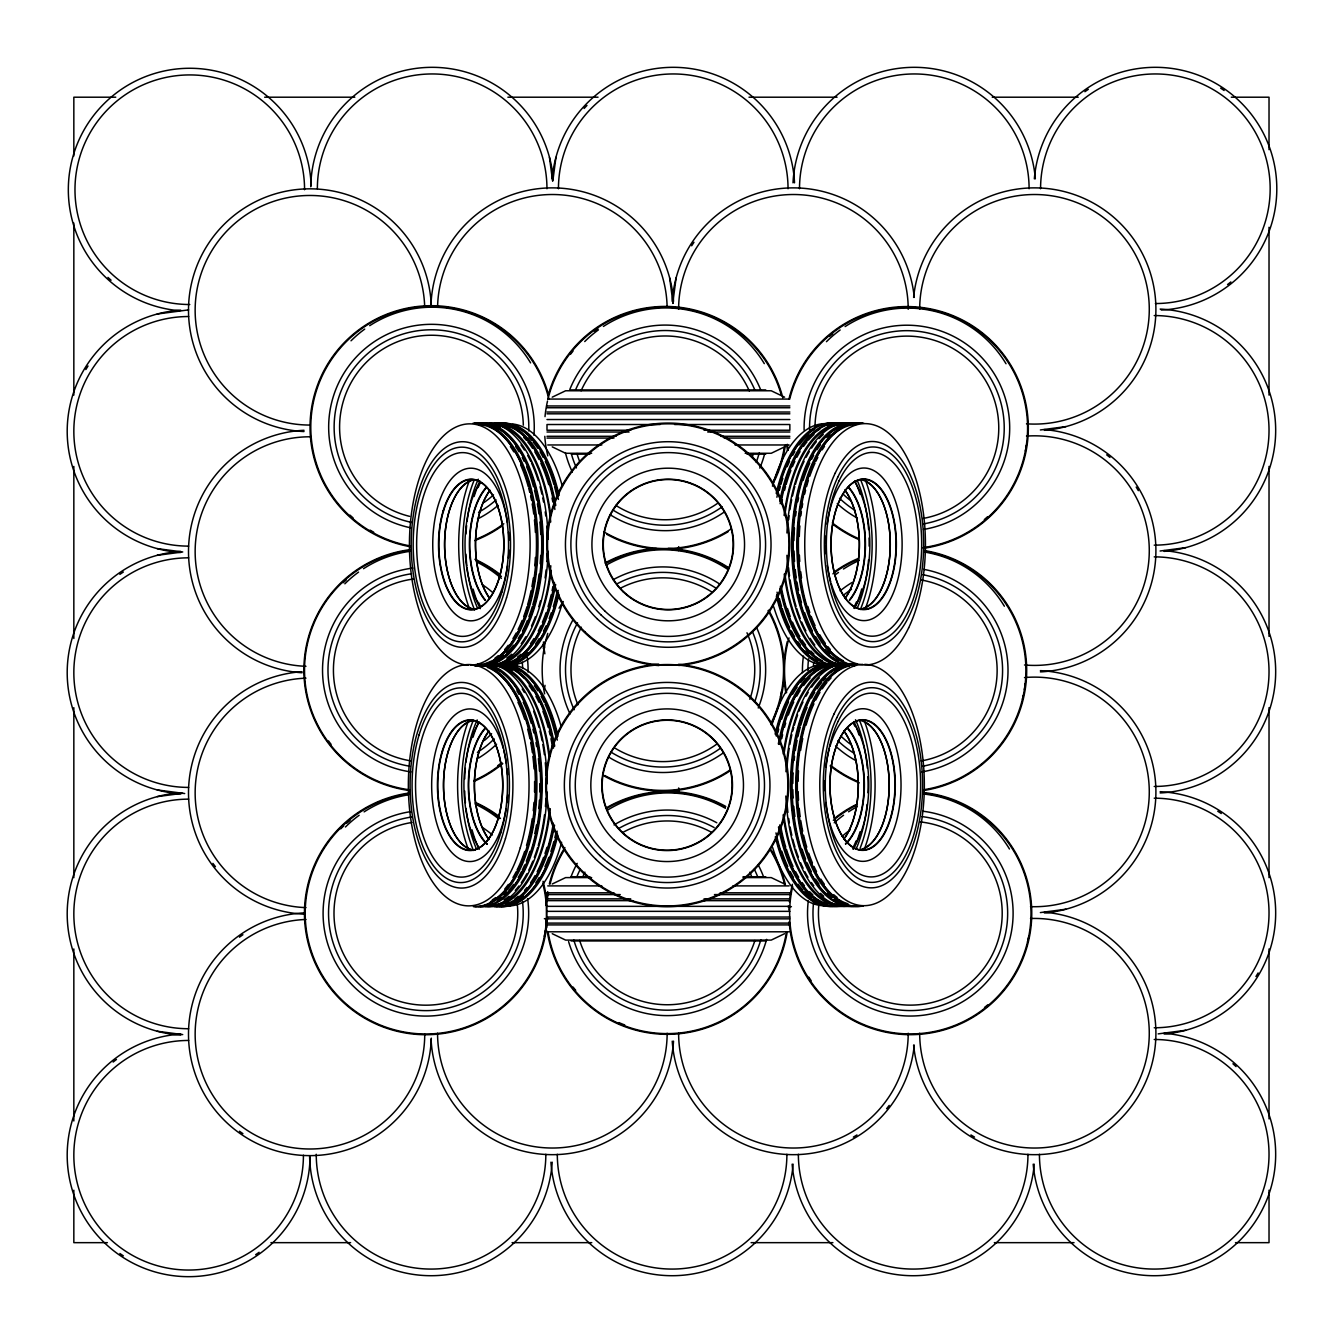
<?xml version="1.0" encoding="UTF-8"?>
<svg xmlns="http://www.w3.org/2000/svg" width="1344" height="1344" viewBox="0 0 1344 1344"><rect width="100%" height="100%" fill="white"/><g stroke="black" fill="none" stroke-linecap="round" stroke-linejoin="round"><path stroke-width="1.5" d="M552.838 180.902L555.946 157.315M672.756 303.408L676.116 277.872M552.233 397.169L565.622 390.768L771.221 390.768L784.61 397.169M784.61 446.863L771.221 453.281L745.181 453.281M552.233 883.999L565.622 877.598L591.646 877.598M784.61 933.694L771.221 940.094L565.622 940.094L552.233 933.694M157.198 314.026L188.63 309.876M1040.374 429.962L1065.91 426.602M157.198 555.324L182.734 551.964L157.198 548.604M1160.124 551.006L1185.66 547.646M157.198 796.639L182.734 793.279M1040.374 912.576L1065.91 909.216M1158.158 1033.889L1185.66 1030.277M115.769 97.205L73.836 97.205L73.836 155.954M264.65 97.205L354.816 97.205M507.881 97.205L598.046 97.205M749.011 97.205L837.077 97.205M992.242 97.205L1078.224 97.205M1231.289 97.205L1269.022 97.205L1269.022 149.654M571.082 389.911L765.761 389.911M547.747 399.067L789.113 399.067M546.991 405.972L789.852 405.972M546.991 407.753L789.852 407.753M546.991 412.037L789.852 412.037M546.991 413.818L789.852 413.818M546.991 419.53L789.852 419.53M660.122 424.519L546.991 424.519L546.991 430.231L630.706 430.231M674.604 424.519L789.852 424.519L789.852 430.231L704.021 430.231M546.991 432.012L629.093 432.012M707.717 432.012L789.852 432.012M546.991 436.296L616.056 436.296M720.754 436.296L789.852 436.296M546.991 438.077L613.973 438.077M724.231 438.077L789.852 438.077M547.747 444.965L601.826 444.965M735 444.965L789.113 444.965M591.646 453.281L565.622 453.281L552.233 446.863M571.082 454.121L589.915 454.121M746.911 454.121L765.761 454.121M571.082 876.742L589.915 876.742M743.047 876.742L765.761 876.742M743.148 877.598L771.221 877.598L784.61 883.999M547.747 885.898L601.826 885.898M732.917 885.898L789.113 885.898M546.991 892.802L613.973 892.802M720.098 892.802L789.852 892.802M546.991 894.583L620.239 894.583M714.47 894.583L789.852 894.583M546.991 898.85L630.706 898.85M704.021 898.85L789.852 898.85M546.991 900.648L632.789 900.648M701.921 900.648L789.852 900.648M546.991 906.343L789.852 906.343M546.991 911.35L789.852 911.35M546.991 917.045L789.852 917.045M546.991 918.842L789.852 918.842M546.991 923.11L789.852 923.11M546.991 924.907L789.852 924.907M547.747 931.795L789.113 931.795M571.082 940.951L765.761 940.951M107.386 1242.662L73.836 1242.662L73.836 1190.213M270.934 1242.662L350.616 1242.662M512.081 1242.662L591.763 1242.662M751.111 1242.662L832.894 1242.662M994.342 1242.662L1074.024 1242.662M1235.472 1242.662L1269.022 1242.662L1269.022 1190.213M157.198 789.919L184.699 793.548M157.198 1031.234L182.734 1034.594M669.648 277.872L673.008 303.408M549.461 157.315L552.569 180.902M1269.022 227.27L1269.022 395.102M1269.022 466.435L1269.022 636.367M1269.022 707.7L1269.022 877.632M1269.022 948.965L1269.022 1118.88M73.836 223.087L73.836 395.102M73.836 466.435L73.836 638.467M73.836 707.7L73.836 877.632M73.836 948.965L73.836 1120.98M658.913 665.582A121.43 121.43 0 0 1 564.463 481.438A121.43 121.43 0 0 1 771.406 480.463A121.43 121.43 0 0 1 678.703 665.482M528.965 437.388A119.935 59.959 90 0 1 531.737 440.362M533.081 441.941A119.935 59.959 90 0 1 537.802 448.291M540.07 451.819A119.935 59.959 90 0 1 543.278 457.514M545.294 461.513A119.935 59.959 90 0 1 553.98 484.663M554.551 486.746A119.935 59.959 90 0 1 556.87 496.104M556.903 592.721A119.935 59.959 90 0 1 553.291 606.648M551.326 612.696A119.935 59.959 90 0 1 549.175 618.559M546.034 625.934A119.935 59.959 90 0 1 543.497 631.075M539.213 638.568A119.935 59.959 90 0 1 535.735 643.658M527.789 652.781A119.935 59.959 90 0 1 522.967 656.88M510.67 425.426A119.935 59.959 90 0 1 558.415 496.104M558.449 592.721A119.935 59.959 90 0 1 512.081 663.214M500.875 423.192A121.43 60.715 -90 0 1 559.104 495.499M558.919 594.3A121.43 60.715 -90 0 1 502.27 665.918M474.499 609.689A102.01 51.005 -90 0 1 474.314 479.758A64.966 32.474 90 0 0 444.612 544.841A64.966 32.474 90 0 0 474.718 609.286M477.674 608.462A97.339 48.67 -90 0 1 467.09 567.706M466.872 565.824A97.339 48.67 -90 0 1 465.931 554.182M465.982 534.005A97.339 48.67 -90 0 1 466.62 525.554M467.09 521.405A97.339 48.67 -90 0 1 478.279 479.203M499.33 423.192A121.43 60.715 -90 0 1 558.382 499.414M558.23 590.386A121.43 60.715 -90 0 1 500.724 665.918M488.796 596.921A64.966 32.474 90 0 1 489.922 490.51M488.846 597.223A65.318 32.659 90 0 1 489.972 490.207M512.753 423.998A120.674 60.346 -90 0 1 562.397 486.377M562.178 603.422A120.674 60.346 -90 0 1 512.182 665.062M479.875 423.192A121.43 60.715 -90 0 1 543.262 543.11A121.43 60.715 -90 0 1 481.27 665.918M483.806 424.603A119.935 59.959 -90 0 1 542.405 537.214A119.935 59.959 -90 0 1 491.064 663.214M469.711 609.336A106.378 53.189 -90 0 1 469.661 479.825M480.295 608.63A92.669 46.334 90 0 1 473.122 589.126M474.113 496.49A92.669 46.334 90 0 1 479.976 481.034M480.01 605.606A88.301 44.15 90 0 1 478.464 602.213M478.162 487.486A88.301 44.15 90 0 1 480.514 482.362M495.634 423.192A121.43 60.715 -90 0 1 555.778 505.411M555.643 584.422A121.43 60.715 -90 0 1 497.011 665.918M505.428 425.426A119.935 59.959 90 0 1 555.072 505.898M554.854 584.354A119.935 59.959 90 0 1 506.822 663.214M523.723 437.388A119.935 59.959 90 0 1 526.478 440.362M527.822 441.941A119.935 59.959 90 0 1 532.56 448.291M534.811 451.819A119.935 59.959 90 0 1 539.045 459.497M540.859 463.26A119.935 59.959 90 0 1 548.722 484.663M552.031 498.036A119.935 59.959 90 0 1 552.821 501.95M552.922 586.471A119.935 59.959 90 0 1 552.098 590.654M551.191 594.787A119.935 59.959 90 0 1 548.033 606.648M546.084 612.696A119.935 59.959 90 0 1 542.388 622.306M540.775 625.934A119.935 59.959 90 0 1 538.255 631.075M533.954 638.568A119.935 59.959 90 0 1 530.494 643.658M520.951 654.226A119.935 59.959 90 0 1 517.709 656.88M494.088 423.192A121.43 60.715 -90 0 1 554.887 509.46M554.434 582.422A121.43 60.715 -90 0 1 495.466 665.918M489.132 423.192A121.43 60.715 -90 0 1 550.771 515.558M551.158 570.226A121.43 60.715 -90 0 1 490.526 665.918M493.08 424.603A119.935 59.959 90 0 1 550.721 522.026M550.822 565.774A119.935 59.959 90 0 1 494.458 664.322M494.609 425.426A119.935 59.959 -90 0 1 500.438 427.409M520.951 444.982A119.935 59.959 -90 0 1 524.429 450.038M527.722 455.566A119.935 59.959 -90 0 1 530.779 461.513M531.586 463.26A119.935 59.959 -90 0 1 538.205 480.53M540.036 486.746A119.935 59.959 -90 0 1 541.918 494.189M542.774 498.036A119.935 59.959 -90 0 1 543.547 501.95M545.194 511.896A119.935 59.959 -90 0 1 545.731 515.911M546.739 526.159A119.935 59.959 -90 0 1 547.378 538.692M547.294 553.274A119.935 59.959 -90 0 1 546.84 561.624M546.084 569.906A119.935 59.959 -90 0 1 545.076 577.987M540.422 600.835A119.935 59.959 -90 0 1 538.776 606.648M535.399 616.627A119.935 59.959 -90 0 1 531.502 625.934M525.806 636.754A119.935 59.959 -90 0 1 521.22 643.658M511.694 654.226A119.935 59.959 -90 0 1 506.789 658.056M484.814 423.192A121.43 60.715 -90 0 1 548.15 539.162M548.117 551.275A121.43 60.715 -90 0 1 486.209 665.918M515.642 446.611A119.935 59.959 -90 0 1 519.053 451.819M522.278 457.514A119.935 59.959 -90 0 1 524.294 461.513M526.697 466.872A119.935 59.959 -90 0 1 533.551 486.746M534.526 490.426A119.935 59.959 -90 0 1 536.676 499.985M537.432 503.916A119.935 59.959 -90 0 1 538.978 513.912M539.902 522.026A119.935 59.959 -90 0 1 540.758 534.509M540.725 555.358A119.935 59.959 -90 0 1 540.187 563.707M539.129 573.972A119.935 59.959 -90 0 1 532.846 604.733M532.291 606.648A119.935 59.959 -90 0 1 528.914 616.627M527.402 620.441A119.935 59.959 -90 0 1 522.497 631.075M520.397 634.906A119.935 59.959 -90 0 1 518.196 638.568M513.542 645.238A119.935 59.959 -90 0 1 506.789 652.781M503.58 655.603A119.935 59.959 -90 0 1 500.304 658.056M468.502 665.162A120.674 60.346 -90 0 1 417.833 483.084A120.674 60.346 -90 0 1 522.01 484.109A120.674 60.346 -90 0 1 470.467 665.179M479.959 606.766A79.783 39.883 -90 0 1 480.245 481.79M485.134 600.382A65.318 32.659 90 0 1 486.326 487.25M478.33 423.192A121.43 60.715 -90 0 1 541.699 541.145A121.43 60.715 -90 0 1 481.69 665.935M507.545 565.807A76.306 38.153 90 0 1 448.896 606.85A76.306 38.153 90 0 1 448.594 482.597A76.306 38.153 90 0 1 507.427 522.48M508.553 532.174A76.306 38.153 90 0 1 508.99 540.137M508.956 550.082A76.306 38.153 90 0 1 508.452 558.046M474.617 423.192A121.43 60.715 -90 0 1 538.003 543.11A121.43 60.715 -90 0 1 476.011 665.918M473.071 423.192A121.43 60.715 -90 0 1 536.458 543.11A121.43 60.715 -90 0 1 474.466 665.918M485.386 600.062A64.966 32.474 90 0 1 486.578 487.57M474.852 609.655A65.318 32.659 90 0 1 444.595 546.554A65.318 32.659 90 0 1 472.802 479.791M478.565 424.603A119.935 59.959 -90 0 1 536.794 529.654A119.935 59.959 -90 0 1 493.265 660.106M491.585 660.979A119.935 59.959 -90 0 1 485.822 663.214M510.384 446.611A119.935 59.959 -90 0 1 513.811 451.819M520.666 465.041A119.935 59.959 -90 0 1 528.293 486.746M528.797 488.578A119.935 59.959 -90 0 1 529.738 492.29M530.611 496.104A119.935 59.959 -90 0 1 531.434 499.985M532.174 503.916A119.935 59.959 -90 0 1 533.736 513.912M534.442 519.977A119.935 59.959 -90 0 1 535.399 532.409M535.366 557.458A119.935 59.959 -90 0 1 534.761 565.774M533.333 577.987A119.935 59.959 -90 0 1 531.922 586.471M531.098 590.654A119.935 59.959 -90 0 1 527.604 604.733M527.033 606.648A119.935 59.959 -90 0 1 523.656 616.627M522.161 620.441A119.935 59.959 -90 0 1 518.095 629.412M516.214 633.007A119.935 59.959 -90 0 1 512.954 638.568M508.284 645.238A119.935 59.959 -90 0 1 504.622 649.606M498.338 655.603A119.935 59.959 -90 0 1 495.046 658.056M843.276 660.778A119.935 59.959 -90 0 1 797.966 531.166A119.935 59.959 -90 0 1 856.313 424.418M854.448 665.381A121.43 60.715 -90 0 1 798.588 534.979A121.43 60.715 -90 0 1 863.789 423.242M854.902 665.633A121.43 60.715 -90 0 1 796.975 536.978A121.43 60.715 -90 0 1 862.243 423.242M865.217 479.623A106.378 53.189 90 0 1 865.15 609.134M827.165 524.21A76.306 38.153 -90 0 1 882.907 478.078A76.306 38.153 -90 0 1 891.274 597.593A76.306 38.153 -90 0 1 831.331 583.85M830.777 581.952A76.306 38.153 -90 0 1 827.333 565.606M826.106 553.879A76.306 38.153 -90 0 1 825.821 545.916M825.804 543.934A76.306 38.153 -90 0 1 826.039 535.954M860.546 479.573A102.01 51.005 -90 0 1 860.378 609.504M857.371 480.749A97.339 48.67 90 0 1 868.61 529.57M869.064 538.037A97.339 48.67 90 0 1 869.165 546.151M868.543 559.86A97.339 48.67 90 0 1 857.186 608.278M833.448 665.381A121.43 60.715 -90 0 1 781.133 586.236M780.982 503.21A121.43 60.715 -90 0 1 842.772 423.242M813.91 654.041A119.935 59.959 -90 0 1 810.768 651.034M805.577 645.036A119.935 59.959 -90 0 1 802.049 640.114M799.798 636.569A119.935 59.959 -90 0 1 792.473 622.121M790.205 616.442A119.935 59.959 -90 0 1 787.45 608.496M781.687 503.714A119.935 59.959 -90 0 1 782.426 499.783M784.594 490.224A119.935 59.959 -90 0 1 785.568 486.562M786.139 484.462A119.935 59.959 -90 0 1 790.877 470.434M792.406 466.67A119.935 59.959 -90 0 1 794.825 461.311M796.841 457.313A119.935 59.959 -90 0 1 800.05 451.634M803.477 446.41A119.935 59.959 -90 0 1 807.038 441.739M808.382 440.16A119.935 59.959 -90 0 1 813.994 434.498M830.239 649.421A119.935 59.959 90 0 1 827.786 646.565M825.384 643.457A119.935 59.959 90 0 1 819.722 634.721M815.102 625.733A119.935 59.959 90 0 1 811.205 616.442M809.794 612.511A119.935 59.959 90 0 1 807.828 606.446M801.545 577.786A119.935 59.959 90 0 1 800.738 571.754M799.764 561.422A119.935 59.959 90 0 1 799.394 555.173M799.277 536.407A119.935 59.959 90 0 1 799.865 525.958M800.89 515.726A119.935 59.959 90 0 1 801.41 511.711M802.015 507.696A119.935 59.959 90 0 1 802.687 503.714M804.686 494.004A119.935 59.959 90 0 1 805.594 490.224M806.568 486.562A119.935 59.959 90 0 1 808.399 480.346M809.726 476.297A119.935 59.959 90 0 1 815.018 463.058M815.825 461.311A119.935 59.959 90 0 1 817.841 457.313M822.175 449.837A119.935 59.959 90 0 1 824.477 446.41M849.206 665.381A121.43 60.715 -90 0 1 793.33 534.979A121.43 60.715 -90 0 1 858.53 423.242M829.668 654.041A119.935 59.959 -90 0 1 824.981 649.421M820.126 643.457A119.935 59.959 -90 0 1 815.556 636.569M812.364 630.89A119.935 59.959 -90 0 1 804.535 612.511M801.461 602.599A119.935 59.959 -90 0 1 799.428 594.586M798.521 590.47A119.935 59.959 -90 0 1 796.942 582.036M796.286 577.786A119.935 59.959 -90 0 1 795.262 569.705M794.522 561.422A119.935 59.959 -90 0 1 794.002 550.99M793.934 540.607A119.935 59.959 -90 0 1 794.455 528.041M795.631 515.726A119.935 59.959 -90 0 1 796.169 511.711M797.798 501.749A119.935 59.959 -90 0 1 798.588 497.834M803.141 480.346A119.935 59.959 -90 0 1 809.76 463.058M811.574 459.295A119.935 59.959 -90 0 1 813.641 455.381M816.934 449.837A119.935 59.959 -90 0 1 820.411 444.797M826.896 437.186A119.935 59.959 -90 0 1 829.752 434.498M838.034 660.778A119.935 59.959 -90 0 1 792.624 533.114A119.935 59.959 -90 0 1 849.106 424.553M849.643 665.633A121.43 60.715 -90 0 1 791.717 536.978A121.43 60.715 -90 0 1 856.985 423.242M842.722 665.381A121.43 60.715 -90 0 1 786.912 555.307M786.929 532.997A121.43 60.715 -90 0 1 852.046 423.242M814.834 645.036A119.935 59.959 -90 0 1 810.18 638.366M805.879 630.89A119.935 59.959 -90 0 1 801.746 622.121M800.218 618.358A119.935 59.959 -90 0 1 796.723 608.496M796.102 606.446A119.935 59.959 -90 0 1 790.121 579.919M789.516 575.786A119.935 59.959 -90 0 1 788.558 567.655M788.676 519.775A119.935 59.959 -90 0 1 789.146 515.726M789.97 509.695A119.935 59.959 -90 0 1 791.7 499.783M792.523 495.902A119.935 59.959 -90 0 1 794.825 486.562M795.413 484.462A119.935 59.959 -90 0 1 804.098 461.311M806.098 457.313A119.935 59.959 -90 0 1 809.323 451.634M811.574 448.09A119.935 59.959 -90 0 1 816.312 441.739M819.017 438.648A119.935 59.959 -90 0 1 823.267 434.498M842.369 664.238A119.935 59.959 -90 0 1 784.93 573.787M784.812 515.726A119.935 59.959 -90 0 1 841.781 424.418M842.369 665.734A121.43 60.715 -90 0 1 784.207 574.157M784.09 515.374A121.43 60.715 -90 0 1 847.711 423.242M822.276 660.778A119.935 59.959 -90 0 1 780.394 586.27M780.142 503.714A119.935 59.959 -90 0 1 819.823 429.156M827.484 425.762A119.935 59.959 -90 0 1 833.347 424.553M822.679 664.877A120.674 60.346 -90 0 1 773.741 606.85M772.464 486.192A120.674 60.346 -90 0 1 824.074 423.662M865.418 480.866A65.318 32.659 90 0 1 890.266 546.353A65.318 32.659 90 0 1 863.419 608.597M831.902 665.381A121.43 60.715 -90 0 1 779.957 588.218M779.806 501.211A121.43 60.715 -90 0 1 841.226 423.242M828.19 665.381A121.43 60.715 -90 0 1 777.05 592.166M776.882 497.263A121.43 60.715 -90 0 1 837.53 423.242M828.643 665.633A121.43 60.715 -90 0 1 776.378 596.047M776.194 493.366A121.43 60.715 -90 0 1 835.985 423.242M854.902 480.85A92.669 46.334 -90 0 1 860.126 494.256M861.739 588.941A92.669 46.334 -90 0 1 854.582 608.429M856.414 602.011A88.301 44.15 -90 0 1 854.851 605.422M862.193 479.942A64.966 32.474 90 0 1 890.266 544.656A64.966 32.474 90 0 1 861.857 608.765M854.616 481.589A79.783 39.883 -90 0 1 853.877 608.177M844.889 490.006A65.318 32.659 90 0 1 846.031 597.022M844.939 490.308A64.966 32.474 -90 0 1 844.906 598.366M848.299 487.385A64.966 32.474 90 0 1 849.492 599.878M848.534 487.066A65.318 32.659 90 0 1 849.727 600.18M808.651 654.041A119.935 59.959 -90 0 1 805.51 651.034M800.318 645.036A119.935 59.959 -90 0 1 797.95 641.827M794.539 636.569A119.935 59.959 -90 0 1 791.364 630.89M789.667 627.497A119.935 59.959 -90 0 1 782.208 608.496M781.57 606.446A119.935 59.959 -90 0 1 779.402 598.651M779.335 490.224A119.935 59.959 -90 0 1 780.31 486.562M780.898 484.462A119.935 59.959 -90 0 1 782.796 478.313M787.164 466.67A119.935 59.959 -90 0 1 789.566 461.311M792.624 455.381A119.935 59.959 -90 0 1 794.808 451.634M799.394 444.797A119.935 59.959 -90 0 1 808.752 434.498M817.018 660.778A119.935 59.959 -90 0 1 776.882 594.586M776.882 494.004A119.935 59.959 -90 0 1 814.582 429.156M822.242 425.762A119.935 59.959 -90 0 1 828.106 424.553M678.468 664.322A121.43 121.43 0 0 1 769.877 849.996A121.43 121.43 0 0 1 562.934 847.577A121.43 121.43 0 0 1 658.661 664.087M513.492 667.346A119.935 59.959 90 0 1 557.323 736.831M557.374 833.448A119.935 59.959 90 0 1 510.989 903.941M505.714 663.97A121.43 60.715 -90 0 1 558.012 736.226M557.844 835.027A121.43 60.715 -90 0 1 501.178 906.646M473.407 850.416A102.01 51.005 -90 0 1 473.222 720.485M476.582 849.19A97.339 48.67 -90 0 1 466.015 808.433M465.394 802.704A97.339 48.67 -90 0 1 464.688 790.994M464.705 778.966A97.339 48.67 -90 0 1 465.343 768.382M465.998 762.132A97.339 48.67 -90 0 1 477.187 719.93M504.168 663.97A121.43 60.715 -90 0 1 557.29 740.141M557.138 831.113A121.43 60.715 -90 0 1 499.632 906.646M488.88 839.278A64.966 32.474 90 0 1 488.83 731.237M488.93 839.58A65.318 32.659 90 0 1 488.88 730.934M511.661 664.726A120.674 60.346 -90 0 1 561.322 727.104M561.607 842.302A120.674 60.346 -90 0 1 507.158 905.89M484.714 663.97A121.43 60.715 -90 0 1 542.136 789.768A121.43 60.715 -90 0 1 480.178 906.646M482.731 665.33A119.935 59.959 -90 0 1 540.96 770.364A119.935 59.959 -90 0 1 497.431 900.833M468.619 850.063A106.378 53.189 -90 0 1 468.569 720.552M479.203 849.358A92.669 46.334 -90 0 1 472.046 829.853M473.021 737.218A92.669 46.334 -90 0 1 478.884 721.762M534.391 685.709A119.935 59.959 -90 0 1 537.852 690.766M541.145 696.293A119.935 59.959 -90 0 1 544.202 702.24M545.026 703.987A119.935 59.959 -90 0 1 555.358 734.916M555.828 833.448A119.935 59.959 -90 0 1 554.87 837.547M553.862 841.562A119.935 59.959 -90 0 1 550.922 851.424M548.822 857.354A119.935 59.959 -90 0 1 544.942 866.662M539.23 877.481A119.935 59.959 -90 0 1 535.836 882.739M523.505 896.33A119.935 59.959 -90 0 1 520.229 898.783M500.472 663.97A121.43 60.715 -90 0 1 554.702 746.138M554.551 825.149A121.43 60.715 -90 0 1 495.936 906.646M508.234 667.346A119.935 59.959 -90 0 1 524.177 678.115M528.293 682.651A119.935 59.959 -90 0 1 553.98 746.626M553.778 825.082A119.935 59.959 -90 0 1 505.747 903.941M506.688 667.346A119.935 59.959 -90 0 1 512.4 670.068M529.133 685.709A119.935 59.959 -90 0 1 532.61 690.766M535.903 696.293A119.935 59.959 -90 0 1 538.961 702.24M542.909 711.346A119.935 59.959 -90 0 1 548.218 727.474M549.192 731.153A119.935 59.959 -90 0 1 550.099 734.916M550.956 738.763A119.935 59.959 -90 0 1 552.434 746.626M546.958 847.375A119.935 59.959 -90 0 1 544.992 853.423M543.581 857.354A119.935 59.959 -90 0 1 537.163 871.802M535.063 875.633A119.935 59.959 -90 0 1 530.578 882.739M526.999 887.477A119.935 59.959 -90 0 1 524.546 890.333M518.263 896.33A119.935 59.959 -90 0 1 514.97 898.783M498.926 663.97A121.43 60.715 -90 0 1 553.493 748.154M553.342 823.15A121.43 60.715 -90 0 1 494.39 906.646M492.005 663.818A121.43 60.715 -90 0 1 549.696 756.286M550.284 808.87A121.43 60.715 -90 0 1 485.486 906.209M491.988 665.33A119.935 59.959 -90 0 1 548.957 756.638M549.545 808.567A119.935 59.959 -90 0 1 491.4 905.15M522.194 689.018A119.935 59.959 -90 0 1 524.462 692.546M533.635 711.346A119.935 59.959 -90 0 1 538.961 727.474M539.918 731.153A119.935 59.959 -90 0 1 542.086 740.712M542.825 744.643A119.935 59.959 -90 0 1 544.387 754.639M545.294 762.737A119.935 59.959 -90 0 1 546.151 775.236M546.017 798.185A119.935 59.959 -90 0 1 545.412 806.501M544.522 814.699A119.935 59.959 -90 0 1 538.255 845.46M537.684 847.375A119.935 59.959 -90 0 1 534.307 857.354M532.812 861.168A119.935 59.959 -90 0 1 528.746 870.122M526.865 873.734A119.935 59.959 -90 0 1 521.304 882.739M518.935 885.965A119.935 59.959 -90 0 1 515.273 890.333M508.99 896.33A119.935 59.959 -90 0 1 504.034 899.858M489.653 663.97A121.43 60.715 -90 0 1 547.109 783.854M547.025 792.002A121.43 60.715 -90 0 1 485.117 906.646M516.852 690.766A119.935 59.959 -90 0 1 519.07 694.394M523.202 702.24A119.935 59.959 -90 0 1 531.266 723.324M532.963 729.305A119.935 59.959 -90 0 1 533.904 733.018M535.97 742.661A119.935 59.959 -90 0 1 536.693 746.626M538.39 758.654A119.935 59.959 -90 0 1 539.465 771.053M539.868 783.602A119.935 59.959 -90 0 1 539.784 791.918M539.398 800.268A119.935 59.959 -90 0 1 538.726 808.567M536.474 825.082A119.935 59.959 -90 0 1 534.811 833.448M529.922 851.424A119.935 59.959 -90 0 1 526.327 861.168M524.748 864.864A119.935 59.959 -90 0 1 522.262 870.122M521.405 871.802A119.935 59.959 -90 0 1 518.23 877.481M513.643 884.386A119.935 59.959 -90 0 1 508.788 890.333M507.259 891.962A119.935 59.959 -90 0 1 504.118 894.953M500.858 897.607A119.935 59.959 -90 0 1 497.549 899.858M478.867 847.493A79.783 39.883 -90 0 1 479.153 722.518M487.049 844.334A65.318 32.659 90 0 1 468.334 787.265A65.318 32.659 90 0 1 485.234 727.978M483.168 663.97A121.43 60.715 -90 0 1 540.59 789.768A121.43 60.715 -90 0 1 478.632 906.646M506.134 808.634A76.306 38.153 90 0 1 449.417 849.727A76.306 38.153 90 0 1 443.688 729.641A76.306 38.153 90 0 1 503.261 748.474M503.714 750.221A76.306 38.153 90 0 1 506.352 763.207M507.091 768.97A76.306 38.153 90 0 1 507.612 774.883M507.679 794.791A76.306 38.153 90 0 1 506.957 802.687M479.455 663.97A121.43 60.715 -90 0 1 536.878 789.768A121.43 60.715 -90 0 1 474.919 906.646M477.91 663.97A121.43 60.715 -90 0 1 535.332 789.768A121.43 60.715 -90 0 1 473.374 906.646M487.284 843.998A64.966 32.474 90 0 1 468.67 787.248A64.966 32.474 90 0 1 485.486 728.297M475.306 850.181A64.966 32.474 90 0 1 443.537 787.248A65.318 32.659 90 0 1 471.727 720.502M473.29 720.502A64.966 32.474 90 0 0 443.537 787.248A65.318 32.659 90 0 0 473.76 850.382M477.473 665.33A119.935 59.959 -90 0 1 483.336 666.154M487.234 667.346A119.935 59.959 -90 0 1 536.155 781.889A119.935 59.959 -90 0 1 490.493 901.706M517.944 702.24A119.935 59.959 -90 0 1 524.731 719.225M527.705 729.305A119.935 59.959 -90 0 1 529.939 738.763M530.729 742.661A119.935 59.959 -90 0 1 532.375 752.623M532.896 756.638A119.935 59.959 -90 0 1 534.072 768.953M534.593 781.519A119.935 59.959 -90 0 1 534.526 791.918M534.005 802.351A119.935 59.959 -90 0 1 533.266 810.634M532.241 818.714A119.935 59.959 -90 0 1 526.512 845.46M524.664 851.424A119.935 59.959 -90 0 1 517.02 870.122M516.163 871.802A119.935 59.959 -90 0 1 512.971 877.481M508.402 884.386A119.935 59.959 -90 0 1 504.773 888.938M495.617 897.607A119.935 59.959 -90 0 1 492.307 899.858M847.963 903.739A119.935 59.959 -90 0 1 796.522 783.619A119.935 59.959 -90 0 1 849.358 665.952M863.268 906.024A121.43 60.715 -90 0 1 797.395 791.549A121.43 60.715 -90 0 1 856.75 663.634M861.722 906.024A121.43 60.715 -90 0 1 795.866 791.549A121.43 60.715 -90 0 1 855.204 663.634M837.077 897.406A119.935 59.959 90 0 1 833.834 894.768M824.292 884.184A119.935 59.959 90 0 1 820.831 879.094M816.53 871.618A119.935 59.959 90 0 1 814.01 866.46M812.398 862.848A119.935 59.959 90 0 1 808.702 853.238M806.753 847.174A119.935 59.959 90 0 1 803.594 835.313M802.687 831.18A119.935 59.959 90 0 1 800.772 820.646M800.167 816.514A119.935 59.959 90 0 1 799.21 808.382M798.538 800.066A119.935 59.959 90 0 1 798.168 791.717M798.101 781.318A119.935 59.959 90 0 1 798.487 770.851M800.621 750.422A119.935 59.959 90 0 1 802.754 738.562M806.064 725.189A119.935 59.959 90 0 1 813.926 703.786M815.741 700.022A119.935 59.959 90 0 1 819.974 692.362M822.242 688.817A119.935 59.959 90 0 1 826.963 682.466M828.307 680.887A119.935 59.959 90 0 1 831.062 677.914M864.125 720.35A106.378 53.189 90 0 1 864.074 849.862M864.696 664.373A120.674 60.346 -90 0 1 916.238 845.426A120.674 60.346 -90 0 1 812.062 846.451A120.674 60.346 -90 0 1 862.73 664.39M829.987 746.374A76.306 38.153 -90 0 1 890.266 731.926A76.306 38.153 -90 0 1 881.177 851.995A76.306 38.153 -90 0 1 825.737 802.502M824.83 790.625A76.306 38.153 -90 0 1 824.779 780.679M825.821 766.853A76.306 38.153 -90 0 1 829.433 748.289M859.471 720.283A102.01 51.005 -90 0 1 860.059 848.333M855.506 719.729A97.339 48.67 90 0 1 867.35 768.197M867.905 776.647A97.339 48.67 90 0 1 867.938 792.758M867.115 804.434A97.339 48.67 90 0 1 856.111 849.005M842.251 906.024A121.43 60.715 -90 0 1 779.688 824.964M779.89 743.938A121.43 60.715 -90 0 1 835.75 663.634M812.818 894.768A119.935 59.959 -90 0 1 809.676 891.761M804.485 885.763A119.935 59.959 -90 0 1 802.116 882.538M798.706 877.296A119.935 59.959 -90 0 1 795.53 871.618M793.01 866.46A119.935 59.959 -90 0 1 786.374 849.223M785.736 847.174A119.935 59.959 -90 0 1 780.847 826.997M781.754 738.562A119.935 59.959 -90 0 1 782.594 734.714M784.476 727.272A119.935 59.959 -90 0 1 785.669 723.122M788.34 715.042A119.935 59.959 -90 0 1 793.733 702.038M796.79 696.108A119.935 59.959 -90 0 1 800.083 690.564M803.561 685.524A119.935 59.959 -90 0 1 810.062 677.914M858.01 906.024A121.43 60.715 -90 0 1 792.154 791.549A121.43 60.715 -90 0 1 851.491 663.634M831.835 897.406A119.935 59.959 -90 0 1 826.997 893.306M819.05 884.184A119.935 59.959 -90 0 1 815.573 879.094M811.289 871.618A119.935 59.959 -90 0 1 807.156 862.848M805.61 859.085A119.935 59.959 -90 0 1 802.133 849.223M794.926 816.514A119.935 59.959 -90 0 1 793.766 806.316M793.162 797.983A119.935 59.959 -90 0 1 792.859 789.65M792.826 783.418A119.935 59.959 -90 0 1 793.128 772.951M794.086 760.502A119.935 59.959 -90 0 1 794.539 756.454M795.362 750.422A119.935 59.959 -90 0 1 797.11 740.51M797.916 736.63A119.935 59.959 -90 0 1 800.234 727.272M800.822 725.189A119.935 59.959 -90 0 1 807.072 707.398M811.507 698.04A119.935 59.959 -90 0 1 814.716 692.362M816.984 688.817A119.935 59.959 -90 0 1 821.705 682.466M823.049 680.887A119.935 59.959 -90 0 1 825.821 677.914M842.705 903.739A119.935 59.959 -90 0 1 833.599 899.657M830.29 897.406A119.935 59.959 -90 0 1 791.7 770.801A119.935 59.959 -90 0 1 844.116 665.952M856.464 906.024A121.43 60.715 -90 0 1 790.608 791.549A121.43 60.715 -90 0 1 849.946 663.634M851.525 906.024A121.43 60.715 -90 0 1 785.82 796.034M785.938 771.725A121.43 60.715 -90 0 1 845.006 663.634M823.704 896.129A119.935 59.959 90 0 1 820.495 893.306M813.758 885.763A119.935 59.959 90 0 1 811.39 882.538M807.979 877.296A119.935 59.959 90 0 1 804.804 871.618M803.09 868.224A119.935 59.959 90 0 1 800.654 862.848M798.386 857.153A119.935 59.959 90 0 1 795.631 849.223M795.01 847.174A119.935 59.959 90 0 1 792.842 839.378M791.851 835.313A119.935 59.959 90 0 1 790.121 826.997M789.382 822.763A119.935 59.959 90 0 1 788.71 818.513M787.92 812.482A119.935 59.959 90 0 1 787.097 804.233M787.198 764.618A119.935 59.959 90 0 1 789.197 748.423M789.869 744.442A119.935 59.959 90 0 1 791.868 734.714M792.775 730.951A119.935 59.959 90 0 1 793.75 727.272M794.321 725.189A119.935 59.959 90 0 1 797.597 715.042M799.058 711.161A119.935 59.959 90 0 1 803.006 702.038M806.064 696.108A119.935 59.959 90 0 1 808.231 692.362M811.658 687.137A119.935 59.959 90 0 1 819.319 677.914M841.294 904.966A119.935 59.959 -90 0 1 783.838 814.514M783.989 754.438A119.935 59.959 -90 0 1 838.757 665.28M847.207 906.024A121.43 60.715 -90 0 1 783.115 814.884M783.266 754.051A121.43 60.715 -90 0 1 838.723 663.785M826.946 903.739A119.935 59.959 -90 0 1 779.302 826.997M779.05 744.442A119.935 59.959 -90 0 1 828.358 665.952M825.535 905.688A120.674 60.346 -90 0 1 772.649 847.577M771.96 724.819A120.674 60.346 -90 0 1 821.033 664.524M865.973 722.484A65.318 32.659 90 0 1 889.157 788.777A65.318 32.659 90 0 1 862.327 849.324M840.706 906.024A121.43 60.715 -90 0 1 778.495 826.963M778.344 743.938A121.43 60.715 -90 0 1 834.204 663.634M837.01 906.024A121.43 60.715 -90 0 1 775.975 832.894M776.227 736.025A121.43 60.715 -90 0 1 830.491 663.634M835.464 906.024A121.43 60.715 -90 0 1 775.303 836.774M775.118 734.093A121.43 60.715 -90 0 1 828.946 663.634M853.81 721.577A92.669 46.334 -90 0 1 859.034 734.983M860.059 831.751A92.669 46.334 -90 0 1 853.49 849.156M853.272 722.904A88.301 44.15 -90 0 1 854.851 726.264M856.061 840.974A88.301 44.15 -90 0 1 853.776 846.149M861.101 720.67A64.966 32.474 -90 0 1 889.09 780.276A64.966 32.474 -90 0 1 865.754 847.409M864.125 848.282A64.966 32.474 -90 0 1 860.765 849.492M853.541 722.316A79.783 39.883 -90 0 1 852.785 848.904M843.814 730.733A65.318 32.659 90 0 1 844.939 837.749M843.864 731.035A64.966 32.474 90 0 1 843.814 839.093M847.207 728.112A64.966 32.474 90 0 1 864.024 787.063A64.966 32.474 90 0 1 845.41 843.814M847.459 727.793A65.318 32.659 90 0 1 864.36 787.08A65.318 32.659 90 0 1 845.645 844.133M810.818 897.406A119.935 59.959 -90 0 1 804.418 891.761M802.889 890.148A119.935 59.959 -90 0 1 798.034 884.184M793.464 877.296A119.935 59.959 -90 0 1 790.272 871.618M787.752 866.46A119.935 59.959 -90 0 1 781.771 851.239M777.79 732.833A119.935 59.959 -90 0 1 778.73 729.103M781.704 719.04A119.935 59.959 -90 0 1 788.491 702.038M792.624 694.21A119.935 59.959 -90 0 1 797.143 687.137M800.705 682.466A119.935 59.959 -90 0 1 804.804 677.914M821.705 903.739A119.935 59.959 -90 0 1 776.278 837.362M775.79 734.714A119.935 59.959 -90 0 1 823.099 665.952M584.724 341.561A114.794 114.794 0 0 1 598.433 329.851M603.406 326.441A114.794 114.794 0 0 1 764.299 363.636M785.366 445.15A121.43 121.43 0 0 1 772.531 484.63M728.095 531.737A121.43 121.43 0 0 1 667.733 549.276M655.838 548.957A121.43 121.43 0 0 1 606.682 534.29M548.234 395.119A121.43 121.43 0 0 1 782.813 397.774M753.379 453.617A91.879 91.879 0 0 1 752.17 457.447M717.797 503.194A91.879 91.879 0 0 1 615.77 505.344M579.499 461.093A91.879 91.879 0 0 1 576.946 453.516M581.095 390.785A91.879 91.879 0 0 1 749.297 390.936M764.501 454.373A102.799 102.799 0 0 1 759.78 468.098M723.626 512.434A102.799 102.799 0 0 1 610.344 514.819M572.342 472.046A102.799 102.799 0 0 1 565.387 452.592M569.772 389.575A102.799 102.799 0 0 1 760.502 389.424M759.226 452.962A97.339 97.339 0 0 1 756.218 462.302M722.131 506.806A97.339 97.339 0 0 1 613.25 510.216M576.442 467.914A97.339 97.339 0 0 1 571.704 455.045M575.585 389.794A97.339 97.339 0 0 1 754.69 389.642M784.325 446.998A120.674 120.674 0 0 1 772.766 482.53M731.018 528.998A120.674 120.674 0 0 1 603.641 531.703M547.781 455.868A120.674 120.674 0 0 1 544.79 436.313M545.009 416.623A120.674 120.674 0 0 1 547.512 401.016M547.966 399.101A120.674 120.674 0 0 1 781.049 394.178M570.41 354.379A119.935 119.935 0 0 1 573.031 351.103M594.35 331.094A119.935 119.935 0 0 1 597.778 328.675M826.442 341.695A114.794 114.794 0 0 1 840.151 329.986M845.124 326.575A114.794 114.794 0 0 1 1006.018 363.754M788.945 399.05A121.43 121.43 0 0 1 920.858 307.373A121.43 121.43 0 0 1 1028.311 426.77A121.43 121.43 0 0 1 923.294 548.318M859.102 539.633A121.43 121.43 0 0 1 833.414 524.681M787.517 450.324A121.43 121.43 0 0 1 786.845 446.393M987.487 516.802A119.935 119.935 0 0 1 984.329 519.574M829.45 336.42A119.935 119.935 0 0 1 832.709 333.766M815.018 425.964A91.879 91.879 0 0 1 902.916 336.202A91.879 91.879 0 0 1 998.222 418.051A91.879 91.879 0 0 1 922.79 518.498M850.886 500.842A91.879 91.879 0 0 1 843.31 494.323M804.115 430.164A102.799 102.799 0 0 1 899.892 325.45A102.799 102.799 0 0 1 1009.008 416.186A102.799 102.799 0 0 1 923.479 529.452M857.371 518.095A102.799 102.799 0 0 1 837.245 503.614M809.575 430.046A97.339 97.339 0 0 1 900.262 330.893A97.339 97.339 0 0 1 1003.582 416.825A97.339 97.339 0 0 1 922.606 524.059M854.969 510.334A97.339 97.339 0 0 1 839.53 498.271M789.684 399.235A120.674 120.674 0 0 1 935.659 310.8A120.674 120.674 0 0 1 1024.094 456.758A120.674 120.674 0 0 1 923.194 547.579M1026.346 445.166A120.674 120.674 0 0 1 1025.354 451.013M859.387 538.944A120.674 120.674 0 0 1 832.289 522.866M788.256 450.19A120.674 120.674 0 0 1 787.315 444.31M351.019 340.805A114.794 114.794 0 0 1 364.728 329.095M369.701 325.685A114.794 114.794 0 0 1 530.594 362.88M502.639 525.504A121.43 121.43 0 0 1 474.751 540.574M410.256 546.689A121.43 121.43 0 0 1 310.061 424.368A121.43 121.43 0 0 1 415.716 306.718A121.43 121.43 0 0 1 548.066 393.221M493.517 494.894A91.879 91.879 0 0 1 484.092 502.438M409.567 516.348A91.879 91.879 0 0 1 340.67 413.078A91.879 91.879 0 0 1 437.539 335.446A91.879 91.879 0 0 1 523.32 425.174M498.154 505.344A102.799 102.799 0 0 1 477.506 519.019M410.978 527.856A102.799 102.799 0 0 1 329.986 410.71A102.799 102.799 0 0 1 443.755 325.063A102.799 102.799 0 0 1 533.938 435.271M496.104 499.901A97.339 97.339 0 0 1 478.531 512.316M412.07 522.497A97.339 97.339 0 0 1 335.177 412.877A97.339 97.339 0 0 1 440.496 330.204A97.339 97.339 0 0 1 528.73 430.92M503.798 523.723A120.674 120.674 0 0 1 476.33 539.146M410.39 545.95A120.674 120.674 0 0 1 310.884 422.419A120.674 120.674 0 0 1 419.714 307.02A120.674 120.674 0 0 1 548.856 399.118M373.716 532.224A119.935 119.935 0 0 1 370.104 530.158M353.086 517.894A119.935 119.935 0 0 1 349.978 515.122M835.279 574.862A114.794 114.794 0 0 1 838.488 572.443M843.461 569.033A114.794 114.794 0 0 1 859.253 560.448M923.933 551.947A114.794 114.794 0 0 1 1004.354 606.211M924.47 550.553A121.43 121.43 0 0 1 923.614 790.49M859.27 782.863A121.43 121.43 0 0 1 830.172 765.912M785.854 692.782A121.43 121.43 0 0 1 783.871 674.99M783.804 669.077A121.43 121.43 0 0 1 787.282 641.508M834.053 572.074A121.43 121.43 0 0 1 858.228 558.482M921.262 579.986A91.879 91.879 0 0 1 921.127 760.956M850.836 744.509A91.879 91.879 0 0 1 841.646 736.781M813.422 666.406A91.879 91.879 0 0 1 813.691 662.39M923.681 569.335A102.799 102.799 0 0 1 921.816 771.91M855.708 760.536A102.799 102.799 0 0 1 835.582 746.071M802.452 672.622A102.799 102.799 0 0 1 803.443 656.09M840.134 590.89A102.799 102.799 0 0 1 851.962 582.54M922.706 574.694A97.339 97.339 0 0 1 922.874 766.181M853.306 752.791A97.339 97.339 0 0 1 837.866 740.729M807.878 670.572A97.339 97.339 0 0 1 808.584 658.812M843.578 595.123A97.339 97.339 0 0 1 851.491 589.294M924.336 551.292A120.674 120.674 0 0 1 1022.431 699.216M1025.17 683.676A120.674 120.674 0 0 1 1024.38 689.573M1023.305 695.402A120.674 120.674 0 0 1 923.496 789.751M857.724 781.402A120.674 120.674 0 0 1 830.626 765.324M786.593 692.647A120.674 120.674 0 0 1 789.012 637.896M832.894 573.854A120.674 120.674 0 0 1 858.514 559.171M344.854 583.817A114.794 114.794 0 0 1 358.562 572.107M363.518 568.697A114.794 114.794 0 0 1 410.038 551.309M476.364 561.826A114.794 114.794 0 0 1 501.346 578.374M502.774 763.627A121.43 121.43 0 0 1 474.113 781.318M410.004 790.591A121.43 121.43 0 0 1 410.861 549.562M474.902 559.289A121.43 121.43 0 0 1 500.338 574.661M543.413 641.962A121.43 121.43 0 0 1 544.656 647.808M501.11 763.056A119.935 119.935 0 0 1 497.801 765.66M331.061 744.307A119.935 119.935 0 0 1 328.507 740.947M343.157 582.742A119.935 119.935 0 0 1 346.265 579.919M491.618 733.706A91.879 91.879 0 0 1 484.31 740.544M411.23 760.922A91.879 91.879 0 0 1 413.364 579.029M516.986 664.205A91.879 91.879 0 0 1 517.154 668.186M496.591 744.173A102.799 102.799 0 0 1 478.548 758.05M410.928 771.91A102.799 102.799 0 0 1 412.81 568.092M481.858 584.304A102.799 102.799 0 0 1 493.399 593.141M527.318 657.653A102.799 102.799 0 0 1 528.074 672.067M494.206 738.881A97.339 97.339 0 0 1 477.372 752.354M409.752 766.214A97.339 97.339 0 0 1 411.533 573.77M522.312 662.222A97.339 97.339 0 0 1 522.614 668.069M545.009 685.322A120.674 120.674 0 0 1 544.454 689.254M502.303 763.039A120.674 120.674 0 0 1 473.81 780.629M410.088 789.852A120.674 120.674 0 0 1 410.945 550.301M476.398 560.801A120.674 120.674 0 0 1 501.43 576.492M543.127 644.062A120.674 120.674 0 0 1 544.858 653.822M606.194 565.169A114.794 114.794 0 0 1 727.759 569.402M784.174 675.058A121.43 121.43 0 0 1 771.12 724.718M729.12 771.473A121.43 121.43 0 0 1 604.38 776.143M543.295 648.514A121.43 121.43 0 0 1 544.471 642.684M605.086 562.918A121.43 121.43 0 0 1 656.359 548.453M668.203 548.402A121.43 121.43 0 0 1 728.146 567.336M768.701 610.193A121.43 121.43 0 0 1 784.274 667.162M746.978 632.772A91.879 91.879 0 0 1 749.851 699.3M717.125 743.87A91.879 91.879 0 0 1 615.166 748.255M577.937 704.81A91.879 91.879 0 0 1 581.398 627.211M620.474 588.202A91.879 91.879 0 0 1 712.253 592.25M756.554 627.43A102.799 102.799 0 0 1 758.251 708.002M723.005 753.077A102.799 102.799 0 0 1 609.79 757.747M570.041 713.899A102.799 102.799 0 0 1 572.762 620.206M613.15 579.734A102.799 102.799 0 0 1 719.426 583.884M752.371 631.478A97.339 97.339 0 0 1 754.589 702.29M719.813 748.658A97.339 97.339 0 0 1 610.932 752.052M574.14 709.766A97.339 97.339 0 0 1 577.55 622.843M617.518 583.582A97.339 97.339 0 0 1 716.436 588.454M768.046 610.562A120.674 120.674 0 0 1 780.058 698.477A120.674 120.674 0 0 1 771.338 722.602M781.687 690.782A120.674 120.674 0 0 1 780.511 696.578M730.346 769.759A120.674 120.674 0 0 1 604.733 775.488M544.622 693.857A120.674 120.674 0 0 1 547.781 633.377M559.037 608.194A120.674 120.674 0 0 1 563.287 601.524M605.438 563.573A120.674 120.674 0 0 1 727.742 567.958M345.442 826.997A114.794 114.794 0 0 1 359.15 815.287M364.106 811.877A114.794 114.794 0 0 1 408.626 794.791M475.138 804.132A114.794 114.794 0 0 1 498.859 818.966M547.193 918.641A121.43 121.43 0 0 1 427.795 1034.712A121.43 121.43 0 0 1 304.786 922.488A121.43 121.43 0 0 1 409.466 792.977M475.49 802.469A121.43 121.43 0 0 1 499.346 816.614M543.026 881.294A121.43 121.43 0 0 1 547.025 904.814M517.222 903.386A91.879 91.879 0 0 1 437.136 1004.489A91.879 91.879 0 0 1 334.858 925.882A91.879 91.879 0 0 1 411.97 822.478M527.638 898.766A102.799 102.799 0 0 1 440.412 1015.056A102.799 102.799 0 0 1 324.122 927.83A102.799 102.799 0 0 1 411.348 811.541M482.446 827.467A102.799 102.799 0 0 1 492.425 834.96M522.497 901.488A97.339 97.339 0 0 1 438.346 1009.831A97.339 97.339 0 0 1 329.431 926.419A97.339 97.339 0 0 1 412.121 816.934M542.791 883.394A120.674 120.674 0 0 1 543.077 942.06A120.674 120.674 0 0 1 412.003 1033.183A120.674 120.674 0 0 1 305.206 914.525A120.674 120.674 0 0 1 409.567 793.733M545.328 930.468A120.674 120.674 0 0 1 544.354 936.314M475.188 803.158A120.674 120.674 0 0 1 500.472 818.429M340.754 828.828A119.935 119.935 0 0 1 343.745 825.922M346.853 823.099A119.935 119.935 0 0 1 350.062 820.378M834.204 822.814A114.794 114.794 0 0 1 843.578 815.22M848.551 811.81A114.794 114.794 0 0 1 857.136 806.77M923.026 793.934A114.794 114.794 0 0 1 1009.462 849.005M923.63 792.54A121.43 121.43 0 0 1 1031.604 919.296A121.43 121.43 0 0 1 911.534 1034.678A121.43 121.43 0 0 1 789.18 921.732M788.928 909.888A121.43 121.43 0 0 1 789.113 905.906M789.415 901.925A121.43 121.43 0 0 1 792.389 884.302M834.372 818.479A121.43 121.43 0 0 1 856.061 804.602M987.756 1004.825A119.935 119.935 0 0 1 984.497 1007.479M811.121 980.65A119.935 119.935 0 0 1 808.836 977.155M920.388 821.923A91.879 91.879 0 0 1 1001.65 923.311A91.879 91.879 0 0 1 900.245 1004.573A91.879 91.879 0 0 1 818.983 903.185M922.622 811.188A102.799 102.799 0 0 1 1012.368 925.546A102.799 102.799 0 0 1 898.027 1015.308A102.799 102.799 0 0 1 808.265 900.95M842.066 836.388A102.799 102.799 0 0 1 850.164 829.886M921.967 816.598A97.339 97.339 0 0 1 1006.958 924.89A97.339 97.339 0 0 1 898.682 1009.882A97.339 97.339 0 0 1 813.674 901.606M923.546 793.296A120.674 120.674 0 0 1 1027.522 942.01M1028.782 936.264A120.674 120.674 0 0 1 885.377 1031.318A120.674 120.674 0 0 1 792.658 886.385M833.314 820.327A120.674 120.674 0 0 1 856.397 805.274M607.202 810.348A114.794 114.794 0 0 1 725.407 808.298M787.181 932.098A121.43 121.43 0 0 1 547.243 931.241M546.706 927.293A121.43 121.43 0 0 1 546.017 919.363M546.067 905.52A121.43 121.43 0 0 1 546.571 899.556M547.075 895.591A121.43 121.43 0 0 1 547.714 891.643M549.343 883.915A121.43 121.43 0 0 1 564.9 847.56M606.043 807.996A121.43 121.43 0 0 1 664.726 791.448M666.691 791.414A121.43 121.43 0 0 1 725.76 806.434M771.137 849.929A121.43 121.43 0 0 1 785.4 884.688M754.908 940.514A91.879 91.879 0 0 1 579.634 940.414M583.212 875.767A91.879 91.879 0 0 1 584.909 872.138M623.129 832.272A91.879 91.879 0 0 1 711.53 832.322M749.717 872.256A91.879 91.879 0 0 1 751.414 875.902M766.601 939.338A102.799 102.799 0 0 1 568.579 941.556M571.133 876.506A102.799 102.799 0 0 1 577.198 863.352M614.023 824.93A102.799 102.799 0 0 1 716.789 822.763M758.251 864.965A102.799 102.799 0 0 1 763.375 876.338M760.805 939.826A97.339 97.339 0 0 1 573.821 940.027M576.946 876.59A97.339 97.339 0 0 1 580.171 869.417M618.509 828.61A97.339 97.339 0 0 1 714.168 827.551M754.32 869.249A97.339 97.339 0 0 1 757.546 876.439M786.442 931.98A120.674 120.674 0 0 1 548.302 933.089M547.243 925.226A120.674 120.674 0 0 1 546.823 905.57M547.126 901.606A120.674 120.674 0 0 1 548.134 893.726M550.082 884.083A120.674 120.674 0 0 1 564.48 849.643M606.43 808.634A120.674 120.674 0 0 1 725.407 807.089M770.498 850.315A120.674 120.674 0 0 1 784.678 884.856M624.725 1024.968A119.935 119.935 0 0 1 618.878 1022.582M575.702 990.293A119.935 119.935 0 0 1 573.048 987.034M304.013 914.172A121.43 121.43 0 0 1 188.513 793.884A121.43 121.43 0 0 1 302.03 671.714M305.962 907.62A114.794 114.794 0 0 1 195.149 792.893A114.794 114.794 0 0 1 305.962 678.166M215.443 866.729A119.935 119.935 0 0 1 212.906 863.369M431.306 1038.139A121.43 121.43 0 0 1 309.288 1155.622A121.43 121.43 0 0 1 188.53 1036.829A121.43 121.43 0 0 1 304.013 912.912M424.738 1034.191A114.794 114.794 0 0 1 311.27 1148.986A114.794 114.794 0 0 1 195.182 1036.846A114.794 114.794 0 0 1 305.962 919.464M242.911 1133.647A119.935 119.935 0 0 1 239.467 1131.228M239.467 937.171A119.935 119.935 0 0 1 242.911 934.752M304.013 431.558A121.43 121.43 0 0 1 188.53 307.625A121.43 121.43 0 0 1 309.288 188.832A121.43 121.43 0 0 1 431.306 306.314M309.943 425.057A114.794 114.794 0 0 1 195.149 311.59A114.794 114.794 0 0 1 307.289 195.502A114.794 114.794 0 0 1 424.67 306.281M302.03 672.756A121.43 121.43 0 0 1 188.513 550.586A121.43 121.43 0 0 1 304.013 430.282M305.962 666.305A114.794 114.794 0 0 1 195.166 549.595A114.794 114.794 0 0 1 309.943 436.783M672.235 301.392A121.43 121.43 0 0 1 791.414 187.891A121.43 121.43 0 0 1 914.256 297.427M678.619 309.305A114.794 114.794 0 0 1 793.414 194.51A114.794 114.794 0 0 1 908.208 309.305M691.69 245.784A119.935 119.935 0 0 1 693.974 242.273M678.619 550.62A114.794 114.794 0 0 1 678.686 546.638M673.529 1041.146A121.43 121.43 0 0 1 551.359 1154.664A121.43 121.43 0 0 1 431.054 1039.164M667.145 1033.234A114.794 114.794 0 0 1 552.35 1148.028A114.794 114.794 0 0 1 437.556 1033.234M544.37 918.725A114.794 114.794 0 0 1 548.369 918.506M1040.407 670.639A121.43 121.43 0 0 1 1155.89 789.936A121.43 121.43 0 0 1 1044.372 912.962M1024.498 677.561A114.794 114.794 0 0 1 1149.238 788.911A114.794 114.794 0 0 1 1030.495 906.646M1044.372 912.206A121.43 121.43 0 0 1 1155.874 1035.871A121.43 121.43 0 0 1 1039.114 1154.58A121.43 121.43 0 0 1 913.618 1045.111M1030.495 918.506A114.794 114.794 0 0 1 1149.238 1030.579A114.794 114.794 0 0 1 1035.804 1148.028A114.794 114.794 0 0 1 919.682 1033.234M974.518 1137.091A119.935 119.935 0 0 1 970.956 1134.958M913.618 297.427A121.43 121.43 0 0 1 1039.114 187.958A121.43 121.43 0 0 1 1155.874 306.667A121.43 121.43 0 0 1 1044.372 430.332M919.682 309.305A114.794 114.794 0 0 1 1037.131 194.544A114.794 114.794 0 0 1 1149.154 314.63A114.794 114.794 0 0 1 1026.497 423.814M1044.372 429.576A121.43 121.43 0 0 1 1155.89 552.602A121.43 121.43 0 0 1 1040.407 671.899M1026.497 436.094A114.794 114.794 0 0 1 1149.271 551.611A114.794 114.794 0 0 1 1024.498 664.978M1106.65 454.826A119.935 119.935 0 0 1 1109.959 457.43M1136.201 487.082A119.935 119.935 0 0 1 1138.334 490.644M791.431 906.696A114.794 114.794 0 0 1 787.433 906.562M678.619 791.918A114.794 114.794 0 0 1 678.686 787.954M914.256 1045.111A121.43 121.43 0 0 1 791.414 1154.647A121.43 121.43 0 0 1 672.235 1041.146M908.208 1033.234A114.794 114.794 0 0 1 793.414 1148.028A114.794 114.794 0 0 1 678.619 1033.234M889.19 1105.406A119.935 119.935 0 0 1 886.603 1108.716M856.934 1134.958A119.935 119.935 0 0 1 853.373 1137.091M430.97 305.357A121.43 121.43 0 0 1 550.368 187.891A121.43 121.43 0 0 1 673.529 301.392M437.573 307.322A114.794 114.794 0 0 1 552.35 194.51A114.794 114.794 0 0 1 667.128 307.322M179.878 310.75A121.43 121.43 0 0 1 68.443 184.43A121.43 121.43 0 0 1 190.445 68.275A121.43 121.43 0 0 1 311.136 185.774M189.773 304.517A114.794 114.794 0 0 1 74.978 189.722A114.794 114.794 0 0 1 189.773 74.928A114.794 114.794 0 0 1 304.567 189.722M111.065 280.207A119.935 119.935 0 0 1 107.957 277.402M552.199 178.853A121.43 121.43 0 0 1 675.226 67.334A121.43 121.43 0 0 1 794.522 182.834M558.449 188.748A114.794 114.794 0 0 1 673.243 73.954A114.794 114.794 0 0 1 788.038 188.748M584.136 108.478A119.935 119.935 0 0 1 586.975 105.437M793.01 182.834A121.43 121.43 0 0 1 912.307 67.334A121.43 121.43 0 0 1 1035.334 178.853M799.512 188.748A114.794 114.794 0 0 1 914.306 73.954A114.794 114.794 0 0 1 1029.101 188.748M1034.342 178.853A121.43 121.43 0 0 1 1159.99 67.402A121.43 121.43 0 0 1 1276.8 188.11A121.43 121.43 0 0 1 1161.283 310.044M1040.575 188.748A114.794 114.794 0 0 1 1155.37 73.954A114.794 114.794 0 0 1 1270.164 188.748A114.794 114.794 0 0 1 1155.37 303.542M1230.852 281.938A119.935 119.935 0 0 1 1227.542 284.542M1084.894 91.711A119.935 119.935 0 0 1 1088.338 89.309M1220.654 88.15A119.935 119.935 0 0 1 1224.132 90.502M310.75 186.782A121.43 121.43 0 0 1 428.198 67.385A121.43 121.43 0 0 1 553.207 178.853M317.369 188.748A114.794 114.794 0 0 1 432.163 73.954A114.794 114.794 0 0 1 546.958 188.748M180.718 1035.115A121.43 121.43 0 0 1 67.2 913.937A121.43 121.43 0 0 1 180.718 792.758M188.63 1028.731A114.794 114.794 0 0 1 73.836 913.937A114.794 114.794 0 0 1 188.63 799.142M310.044 1157.218A121.43 121.43 0 0 1 189.958 1276.666A121.43 121.43 0 0 1 67.284 1159.872A121.43 121.43 0 0 1 180.718 1034.074M303.425 1155.252A114.794 114.794 0 0 1 188.63 1270.046A114.794 114.794 0 0 1 73.836 1155.252A114.794 114.794 0 0 1 188.63 1040.458M259.106 1252.289A119.935 119.935 0 0 1 255.662 1254.691M123.346 1255.85A119.935 119.935 0 0 1 119.868 1253.498M113.148 1062.062A119.935 119.935 0 0 1 116.458 1059.458M180.718 552.485A121.43 121.43 0 0 1 67.2 431.323A121.43 121.43 0 0 1 180.718 310.145M188.63 546.118A114.794 114.794 0 0 1 73.836 431.323A114.794 114.794 0 0 1 188.63 316.529M85.831 369.566A119.935 119.935 0 0 1 88.032 366.022M180.718 793.8A121.43 121.43 0 0 1 67.2 672.622A121.43 121.43 0 0 1 180.718 551.443M188.63 787.416A114.794 114.794 0 0 1 73.836 672.622A114.794 114.794 0 0 1 188.63 557.827M119.868 574.375A119.935 119.935 0 0 1 123.346 572.023M1160.158 309.07A121.43 121.43 0 0 1 1275.658 428.366A121.43 121.43 0 0 1 1164.122 551.376M1154.227 315.554A114.794 114.794 0 0 1 1269.022 430.349A114.794 114.794 0 0 1 1154.227 545.143M1164.122 550.637A121.43 121.43 0 0 1 1275.658 673.646A121.43 121.43 0 0 1 1160.158 792.96M1154.227 556.87A114.794 114.794 0 0 1 1269.022 671.664A114.794 114.794 0 0 1 1154.227 786.458M1160.158 791.683A121.43 121.43 0 0 1 1275.658 910.98A121.43 121.43 0 0 1 1164.122 1034.006M1154.227 798.185A114.794 114.794 0 0 1 1269.022 912.979A114.794 114.794 0 0 1 1154.227 1027.774M1258.102 972.938A119.935 119.935 0 0 1 1255.951 976.5M1217.765 811.255A119.935 119.935 0 0 1 1221.276 813.54M1164.122 1033.25A121.43 121.43 0 0 1 1275.624 1157.587A121.43 121.43 0 0 1 1157.537 1275.674A121.43 121.43 0 0 1 1033.2 1164.173M1154.227 1039.483A114.794 114.794 0 0 1 1269.022 1154.278A114.794 114.794 0 0 1 1154.227 1269.072A114.794 114.794 0 0 1 1039.433 1154.278M1232.935 1063.793A119.935 119.935 0 0 1 1236.043 1066.598M1034.208 1164.173A121.43 121.43 0 0 1 913.164 1275.725A121.43 121.43 0 0 1 792.137 1164.173M1027.958 1154.278A114.794 114.794 0 0 1 913.164 1269.072A114.794 114.794 0 0 1 798.37 1154.278M793.128 1164.173A121.43 121.43 0 0 1 671.11 1275.708A121.43 121.43 0 0 1 550.922 1162.19M786.895 1154.278A114.794 114.794 0 0 1 672.101 1269.072A114.794 114.794 0 0 1 557.306 1154.278M552.216 1162.19A121.43 121.43 0 0 1 428.064 1275.674A121.43 121.43 0 0 1 309.624 1156.26M545.832 1154.278A114.794 114.794 0 0 1 431.038 1269.072A114.794 114.794 0 0 1 316.243 1154.278M604.649 610.831A91.879 91.879 0 0 0 757.478 566.412A91.879 91.879 0 0 0 642.583 456.271A91.879 91.879 0 0 0 604.649 610.831M597.106 618.71A102.799 102.799 0 0 0 768.062 569.016A102.799 102.799 0 0 0 639.542 445.788A102.799 102.799 0 0 0 597.106 618.71M600.869 614.779A97.339 97.339 0 0 0 762.77 567.706A97.339 97.339 0 0 0 641.071 451.03A97.339 97.339 0 0 0 600.869 614.779M584.724 631.63A120.674 120.674 0 0 0 785.434 573.266A120.674 120.674 0 0 0 634.553 428.618A120.674 120.674 0 0 0 584.724 631.63M615.434 599.592A76.306 76.306 0 0 0 742.342 562.699A76.306 76.306 0 0 0 646.934 471.223A76.306 76.306 0 0 0 615.434 599.592M626.069 593.914A64.966 64.966 0 0 0 732.11 556.315A64.966 64.966 0 0 0 646.531 483.286A64.966 64.966 0 0 0 626.069 593.914M623.028 591.662A65.318 65.318 0 0 0 731.674 560.078A65.318 65.318 0 0 0 650.009 481.774A65.318 65.318 0 0 0 623.028 591.662M506.537 597.778A102.799 51.391 -90 0 0 463.663 441.739A102.799 51.391 -90 0 0 417.547 594.014A102.799 51.391 -90 0 0 506.537 597.778M503.479 594.938A97.339 48.67 -90 0 0 462.874 447.182A97.339 48.67 -90 0 0 419.194 591.377A97.339 48.67 -90 0 0 503.479 594.938M501.883 592.116A91.879 45.948 -90 0 0 463.546 452.642A91.879 45.948 -90 0 0 422.318 588.756A91.879 45.948 -90 0 0 501.883 592.116M443.234 510.653A65.318 32.659 90 0 0 470.484 609.823A65.318 32.659 90 0 0 499.8 513.038A65.318 32.659 90 0 0 443.234 510.653M443.537 510.838A64.966 32.474 90 0 0 470.635 609.454A64.966 32.474 90 0 0 499.783 513.223A64.966 32.474 90 0 0 443.537 510.838M839.126 480.732A91.879 45.948 90 0 0 861.336 633.545A91.879 45.948 90 0 0 916.406 518.666A91.879 45.948 90 0 0 839.126 480.732M835.178 473.172A102.799 51.391 90 0 0 860.026 644.146A102.799 51.391 90 0 0 921.631 515.609A102.799 51.391 90 0 0 835.178 473.172M837.883 476.952A97.339 48.67 90 0 0 861.42 638.837A97.339 48.67 90 0 0 919.75 517.138A97.339 48.67 90 0 0 837.883 476.952M908.645 627.833A120.674 60.346 -90 0 0 879.48 427.106A120.674 60.346 -90 0 0 807.156 578.004A120.674 60.346 -90 0 0 908.645 627.833M840.101 499.363A64.966 32.474 90 0 0 855.809 607.404A64.966 32.474 90 0 0 894.734 526.176A64.966 32.474 90 0 0 840.101 499.363M840.118 499.111A65.318 32.659 90 0 0 855.91 607.757A65.318 32.659 90 0 0 895.07 526.075A65.318 32.659 90 0 0 840.118 499.111M603.574 851.558A91.879 91.879 0 0 0 756.386 807.139A91.879 91.879 0 0 0 641.508 696.998A91.879 91.879 0 0 0 603.574 851.558M596.014 859.438A102.799 102.799 0 0 0 766.987 809.726A102.799 102.799 0 0 0 638.45 686.515A102.799 102.799 0 0 0 596.014 859.438M599.794 855.49A97.339 97.339 0 0 0 761.678 808.433A97.339 97.339 0 0 0 639.979 691.757A97.339 97.339 0 0 0 599.794 855.49M586.505 875.011A120.674 120.674 0 0 0 785.232 810.18A120.674 120.674 0 0 0 629.714 670.505A120.674 120.674 0 0 0 586.505 875.011M614.342 840.319A76.306 76.306 0 0 0 741.266 803.426A76.306 76.306 0 0 0 645.842 711.95A76.306 76.306 0 0 0 614.342 840.319M622.188 832.121A64.966 64.966 0 0 0 730.246 800.722A64.966 64.966 0 0 0 649.018 722.854A64.966 64.966 0 0 0 622.188 832.121M621.936 832.39A65.318 65.318 0 0 0 730.598 800.806A65.318 65.318 0 0 0 648.917 722.501A65.318 65.318 0 0 0 621.936 832.39M505.462 838.505A102.799 51.391 -90 0 0 462.588 682.466A102.799 51.391 -90 0 0 416.455 834.742A102.799 51.391 -90 0 0 505.462 838.505M419.126 734.798A97.339 48.67 90 0 0 459.732 882.554A97.339 48.67 90 0 0 503.412 738.36A97.339 48.67 90 0 0 419.126 734.798M500.791 832.843A91.879 45.948 -90 0 0 462.47 693.37A91.879 45.948 -90 0 0 421.226 829.483A91.879 45.948 -90 0 0 500.791 832.843M520.296 847.762A120.674 60.346 -90 0 0 469.963 664.574A120.674 60.346 -90 0 0 415.817 843.343A120.674 60.346 -90 0 0 520.296 847.762M442.142 751.38A65.318 32.659 90 0 0 469.392 850.534A65.318 32.659 90 0 0 498.708 753.766A65.318 32.659 90 0 0 442.142 751.38M442.462 751.565A64.966 32.474 90 0 0 469.543 850.181A64.966 32.474 90 0 0 498.708 753.95A64.966 32.474 90 0 0 442.462 751.565M838.034 721.459A91.879 45.948 90 0 0 860.244 874.272A91.879 45.948 90 0 0 915.314 759.394A91.879 45.948 90 0 0 838.034 721.459M834.086 713.899A102.799 51.391 90 0 0 858.95 884.873A102.799 51.391 90 0 0 920.556 756.336A102.799 51.391 90 0 0 834.086 713.899M836.808 717.679A97.339 48.67 90 0 0 860.328 879.564A97.339 48.67 90 0 0 918.674 757.865A97.339 48.67 90 0 0 836.808 717.679M839.009 740.09A64.966 32.474 90 0 0 854.717 848.131A64.966 32.474 90 0 0 893.642 766.903A64.966 32.474 90 0 0 839.009 740.09M839.042 739.838A65.318 32.659 90 0 0 854.834 848.484A65.318 32.659 90 0 0 893.978 766.802A65.318 32.659 90 0 0 839.042 739.838"/></g></svg>
